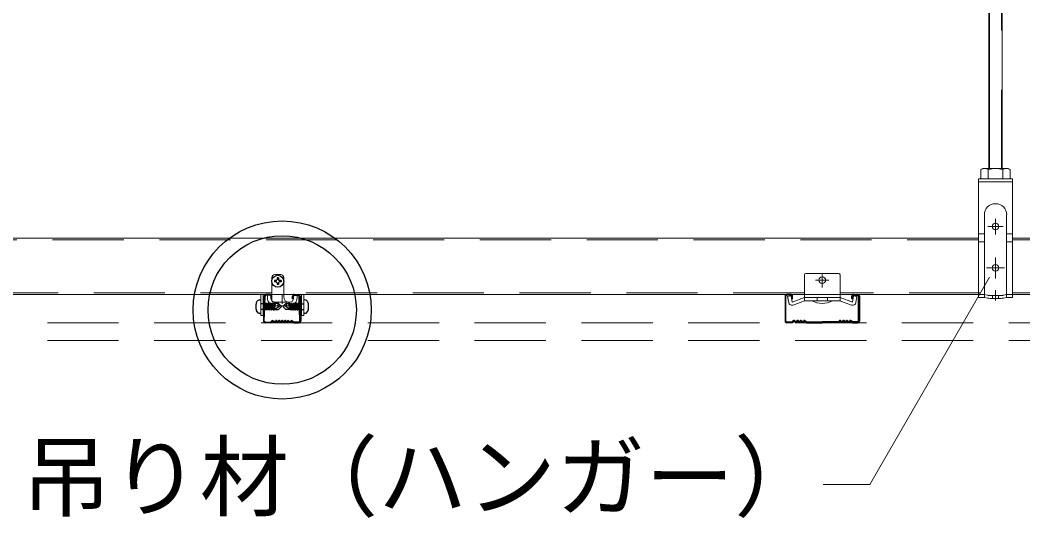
# Model space of a CAD drawing. Units: millimetres on the paper, with parts at other scales. Extents: x -195 to 195, y -140 to 138.
# Drawn here: x -78.68 to -61.79, y 15.75 to 24.14 of the extents above; entities that cross this region are included whole.
import ezdxf
from ezdxf.enums import TextEntityAlignment as Align

# ---------------------------------------------------------------- set-up
doc = ezdxf.new("R2010")
doc.units = ezdxf.units.MM
for name, pattern in [('CHAIN1', [8, 5, -1, 1, -1]), ('CHAIN2', [12, 9, -1, 1, -1]), ('DASHED1', [1.8, 1.2, -0.6]), ('DASHED2', [3, 2, -1]), ('DOUBLE_CHAIN1', [8.8, 5, -1, 0.6, -0.6, 0.6, -1])]:
    doc.linetypes.add(name, pattern=pattern)
for name, color, linetype, lineweight in [('7-0_中心線', 4, 'CHAIN1', 9), ('7-1_吊り材', 7, 'Continuous', 18), ('7-2_野縁受け', 3, 'Continuous', 18), ('7-3_野縁', 2, 'Continuous', 25), ('7-6_文字', 3, 'Continuous', 18), ('7-A_クリップ', 7, 'Continuous', 18), ('7-B_補強金具・金具・その他', 3, 'Continuous', 18), ('7-C_ビス・アンカーボルト・強調図形', 2, 'Continuous', 25), ('7-D_パネル', 4, 'Continuous', 9)]:
    doc.layers.add(name, color=color, linetype=linetype, lineweight=lineweight)
doc.styles.add('ＭＳ ゴシック', font='')
doc.styles.get('ＭＳ ゴシック').set_extended_font_data('MS Gothic')

msp = doc.modelspace()

# ---------------------------------------------------------------- linework, layer by layer
at = {"layer": '7-0_中心線'}
for p, q in [((-62.249, 20.792), (-62.249, 20.529)), ((-62.381, 20.661), (-62.118, 20.661)), ((-62.249, 20.14), (-62.249, 19.787)), ((-65.168, 19.853), (-65.168, 19.632)), ((-65.059, 19.758), (-65.281, 19.758)), ((-62.249, 19.592), (-62.249, 19.418))]:
    msp.add_line(p, q, dxfattribs=at)
at = {"layer": '7-0_中心線', "linetype": 'CHAIN2'}
msp.add_line((-62.403, 19.966), (-62.095, 19.966), dxfattribs=at)
at = {"layer": '7-1_吊り材'}
for p, q in [((-62.362, 31.766), (-62.362, 21.64)), ((-62.137, 31.766), (-62.137, 21.64)), ((-62.462, 21.64), (-62.494, 21.621)), ((-62.462, 21.64), (-62.037, 21.64)), ((-62.037, 21.64), (-62.004, 21.621)), ((-62.537, 21.463), (-62.537, 20.866)), ((-62.537, 21.463), (-62.537, 20.842)), ((-62.537, 21.463), (-61.962, 21.463)), ((-62.537, 21.463), (-62.537, 19.466)), ((-62.494, 21.563), (-62.494, 21.621)), ((-62.494, 21.463), (-62.494, 21.563)), ((-62.372, 21.563), (-62.372, 21.621)), ((-62.372, 21.463), (-62.372, 21.563)), ((-62.127, 21.563), (-62.127, 21.621)), ((-62.127, 21.463), (-62.127, 21.563)), ((-62.004, 21.563), (-62.004, 21.621)), ((-62.004, 21.463), (-62.004, 21.563)), ((-61.962, 21.463), (-61.962, 19.466)), ((-62.537, 21.413), (-61.962, 21.413)), ((-62.437, 20.858), (-62.437, 19.465)), ((-62.062, 20.858), (-62.062, 19.465)), ((-62.537, 20.54), (-62.437, 20.54)), ((-62.062, 20.54), (-61.962, 20.54)), ((-62.537, 20.402), (-62.437, 20.402)), ((-62.062, 20.402), (-61.962, 20.402)), ((-62.537, 19.466), (-62.437, 19.466)), ((-62.386, 19.455), (-62.437, 19.466)), ((-62.162, 19.451), (-62.337, 19.451)), ((-62.113, 19.455), (-62.062, 19.466)), ((-62.062, 19.466), (-61.962, 19.466))]:
    msp.add_line(p, q, dxfattribs=at)
at = {"layer": '7-1_吊り材', "linetype": 'DOUBLE_CHAIN1'}
for p, q in [((-62.348, 21.64), (-62.348, 31.766)), ((-62.151, 31.766), (-62.151, 21.64))]:
    msp.add_line(p, q, dxfattribs=at)
at = {"layer": '7-1_吊り材', "linetype": 'DASHED1'}
for p, q in [((-62.537, 19.516), (-62.437, 19.516)), ((-62.386, 19.505), (-62.437, 19.516)), ((-62.161, 19.5), (-62.337, 19.5)), ((-62.299, 19.5), (-62.299, 19.451)), ((-62.199, 19.5), (-62.199, 19.451)), ((-62.112, 19.505), (-62.061, 19.516)), ((-62.062, 19.516), (-61.962, 19.516))]:
    msp.add_line(p, q, dxfattribs=at)
at = {"layer": '7-1_吊り材'}
for centre in [(-62.249, 20.661), (-62.249, 19.966)]:
    msp.add_circle(centre, 0.0563, dxfattribs=at)
for centre, radius, start, end in [((-62.414, 21.471), 0.17, 96.3429, 118.0413), ((-62.437, 21.518), 0.122, 57.5712, 88.0446), ((-62.249, 21.235), 0.405, 72.412, 107.588), ((-62.061, 21.518), 0.122, 91.9554, 122.4288), ((-62.084, 21.471), 0.17, 61.9587, 83.6571), ((-62.249, 20.858), 0.188, 0, 180), ((-62.337, 19.701), 0.25, 258.6901, 270), ((-62.162, 19.701), 0.25, 270, 281.3099)]:
    msp.add_arc(centre, radius, start, end, dxfattribs=at)
at = {"layer": '7-1_吊り材', "linetype": 'DASHED1'}
for centre, start, end in [((-62.337, 19.75), 258.6741, 270), ((-62.161, 19.75), 270, 281.3913)]:
    msp.add_arc(centre, 0.25, start, end, dxfattribs=at)
at = {"layer": '7-2_野縁受け'}
for p, q in [((-62.537, 20.466), (-84.462, 20.466)), ((-55.735, 20.466), (-61.962, 20.466)), ((-83.343, 19.516), (-74.443, 19.516)), ((-74.243, 19.516), (-65.468, 19.516)), ((-62.537, 19.516), (-64.868, 19.516)), ((-61.962, 19.516), (-56.243, 19.516))]:
    msp.add_line(p, q, dxfattribs=at)
at = {"layer": '7-2_野縁受け', "linetype": 'DASHED1'}
for p, q in [((-62.537, 20.436), (-84.462, 20.436)), ((-55.735, 20.436), (-61.962, 20.436)), ((-74.443, 19.546), (-83.343, 19.546)), ((-74.443, 19.516), (-74.243, 19.516)), ((-65.468, 19.546), (-74.243, 19.546)), ((-65.468, 19.516), (-64.868, 19.516)), ((-62.504, 19.546), (-64.868, 19.546)), ((-56.243, 19.546), (-61.962, 19.546))]:
    msp.add_line(p, q, dxfattribs=at)
at = {"layer": '7-3_野縁'}
for p, q in [((-74.569, 19.491), (-74.581, 19.065)), ((-74.569, 19.066), (-74.556, 19.491)), ((-74.469, 19.516), (-74.544, 19.516)), ((-74.469, 19.503), (-74.544, 19.503)), ((-74.456, 19.441), (-74.456, 19.491)), ((-74.456, 19.441), (-74.444, 19.441)), ((-74.444, 19.441), (-74.444, 19.491)), ((-74.092, 19.441), (-74.092, 19.491)), ((-74.08, 19.441), (-74.092, 19.441)), ((-74.08, 19.441), (-74.08, 19.491)), ((-74.067, 19.516), (-73.992, 19.516)), ((-74.067, 19.503), (-73.992, 19.503)), ((-73.969, 19.066), (-73.98, 19.491)), ((-73.967, 19.491), (-73.956, 19.067)), ((-65.793, 19.493), (-65.793, 19.066)), ((-65.78, 19.068), (-65.78, 19.493)), ((-65.693, 19.518), (-65.768, 19.518)), ((-65.693, 19.505), (-65.768, 19.505)), ((-65.68, 19.443), (-65.68, 19.493)), ((-65.68, 19.443), (-65.668, 19.443)), ((-65.668, 19.443), (-65.668, 19.493)), ((-64.668, 19.443), (-64.668, 19.493)), ((-64.655, 19.443), (-64.668, 19.443)), ((-64.655, 19.443), (-64.655, 19.493)), ((-64.643, 19.518), (-64.568, 19.518)), ((-64.643, 19.505), (-64.568, 19.505)), ((-64.555, 19.067), (-64.555, 19.493)), ((-64.543, 19.493), (-64.543, 19.068)), ((-74.556, 19.053), (-74.466, 19.053)), ((-74.556, 19.053), (-74.466, 19.053)), ((-74.466, 19.041), (-74.556, 19.041)), ((-74.466, 19.041), (-74.556, 19.041)), ((-74.44, 19.074), (-74.458, 19.057)), ((-74.458, 19.057), (-74.44, 19.074)), ((-74.431, 19.066), (-74.449, 19.048)), ((-74.431, 19.066), (-74.449, 19.048)), ((-74.106, 19.066), (-74.088, 19.048)), ((-74.097, 19.074), (-74.079, 19.057)), ((-73.981, 19.053), (-74.071, 19.053)), ((-74.071, 19.041), (-73.981, 19.041)), ((-65.768, 19.055), (-65.678, 19.055)), ((-65.768, 19.055), (-65.678, 19.055)), ((-65.678, 19.042), (-65.768, 19.042)), ((-65.678, 19.042), (-65.768, 19.042)), ((-65.652, 19.076), (-65.669, 19.058)), ((-65.669, 19.058), (-65.652, 19.076)), ((-65.643, 19.067), (-65.66, 19.05)), ((-65.643, 19.067), (-65.66, 19.05)), ((-65.468, 19.067), (-65.45, 19.05)), ((-65.459, 19.076), (-65.441, 19.058)), ((-65.432, 19.055), (-65.168, 19.055)), ((-65.432, 19.042), (-65.168, 19.042)), ((-64.903, 19.055), (-65.168, 19.055)), ((-64.903, 19.042), (-65.168, 19.042)), ((-64.877, 19.076), (-64.894, 19.058)), ((-64.868, 19.067), (-64.885, 19.05)), ((-64.693, 19.067), (-64.675, 19.05)), ((-64.693, 19.067), (-64.675, 19.05)), ((-64.684, 19.076), (-64.666, 19.058)), ((-64.666, 19.058), (-64.684, 19.076)), ((-64.568, 19.055), (-64.657, 19.055)), ((-64.568, 19.055), (-64.657, 19.055)), ((-64.657, 19.042), (-64.568, 19.042)), ((-64.657, 19.042), (-64.568, 19.042))]:
    msp.add_line(p, q, dxfattribs=at)
for centre, radius, start, end in [((-74.544, 19.491), 0.025, 90.003, 180.003), ((-74.544, 19.491), 0.0125, 90.003, 180.003), ((-74.469, 19.491), 0.025, 0.003, 90.003), ((-74.469, 19.491), 0.0125, 0.003, 90.003), ((-74.067, 19.491), 0.025, 89.997, 179.997), ((-74.067, 19.491), 0.0125, 89.997, 179.997), ((-73.992, 19.491), 0.025, 359.997, 89.997), ((-73.992, 19.491), 0.0125, 359.997, 89.997), ((-65.768, 19.493), 0.025, 90.003, 180.003), ((-65.768, 19.493), 0.0125, 90.003, 180.003), ((-65.693, 19.493), 0.025, 0.003, 90.003), ((-65.693, 19.493), 0.0125, 0.003, 90.003), ((-64.643, 19.493), 0.025, 89.997, 179.997), ((-64.643, 19.493), 0.0125, 89.997, 179.997), ((-64.568, 19.493), 0.025, 359.997, 89.997), ((-64.568, 19.493), 0.0125, 359.997, 89.997), ((-74.556, 19.066), 0.025, 177.476, 270), ((-74.556, 19.066), 0.025, 177.476, 270), ((-74.556, 19.066), 0.0125, 177.476, 270), ((-74.556, 19.066), 0.0125, 177.476, 270), ((-74.466, 19.066), 0.0125, 270, 315), ((-74.466, 19.066), 0.0125, 270, 315), ((-74.466, 19.066), 0.025, 270, 315), ((-74.466, 19.066), 0.025, 270, 315), ((-74.431, 19.066), 0.0125, 46.3972, 135), ((-74.4, 19.098), 0.0453, 226.3972, 313.6028), ((-74.4, 19.098), 0.0328, 226.3972, 313.6028), ((-74.369, 19.066), 0.0125, 36.8699, 133.6028), ((-74.344, 19.084), 0.0313, 216.8699, 323.1301), ((-74.344, 19.084), 0.0188, 216.8699, 323.1301), ((-74.318, 19.066), 0.0125, 36.8699, 143.1301), ((-74.294, 19.084), 0.0313, 216.8699, 323.1301), ((-74.294, 19.084), 0.0188, 216.8699, 323.1301), ((-74.269, 19.066), 0.0125, 36.8699, 143.1301), ((-74.244, 19.084), 0.0313, 216.8699, 323.1301), ((-74.244, 19.084), 0.0188, 216.8699, 323.1301), ((-74.219, 19.066), 0.0125, 36.8699, 143.1301), ((-74.194, 19.084), 0.0313, 216.8699, 323.1301), ((-74.194, 19.084), 0.0188, 216.8699, 323.1301), ((-74.169, 19.066), 0.0125, 46.3972, 143.1301), ((-74.137, 19.098), 0.0453, 226.3972, 313.6028), ((-74.137, 19.098), 0.0328, 226.3972, 313.6028), ((-74.106, 19.066), 0.0125, 45, 133.6028), ((-74.071, 19.066), 0.025, 225, 270), ((-74.071, 19.066), 0.0125, 225, 270), ((-73.981, 19.066), 0.0125, 270, 2.524), ((-73.981, 19.066), 0.025, 270, 2.524), ((-73.981, 19.066), 0.0125, 270, 2.524), ((-73.981, 19.066), 0.025, 270, 2.524), ((-65.768, 19.067), 0.025, 177.476, 270), ((-65.768, 19.067), 0.025, 177.476, 270), ((-65.768, 19.067), 0.0125, 177.476, 270), ((-65.768, 19.067), 0.0125, 177.476, 270), ((-65.678, 19.067), 0.0125, 270, 315), ((-65.678, 19.067), 0.0125, 270, 315), ((-65.678, 19.067), 0.025, 270, 315), ((-65.678, 19.067), 0.025, 270, 315), ((-65.643, 19.067), 0.0125, 46.3972, 135), ((-65.612, 19.1), 0.0453, 226.3972, 313.6028), ((-65.612, 19.1), 0.0328, 226.3972, 313.6028), ((-65.58, 19.067), 0.0125, 36.8699, 133.6028), ((-65.555, 19.086), 0.0313, 216.8699, 323.1301), ((-65.555, 19.086), 0.0188, 216.8699, 323.1301), ((-65.53, 19.067), 0.0125, 46.3972, 143.1301), ((-65.53, 19.067), 0.0125, 36.8699, 143.1301), ((-65.499, 19.1), 0.0453, 226.3972, 313.6028), ((-65.499, 19.1), 0.0328, 226.3972, 313.6028), ((-65.468, 19.067), 0.0125, 45, 133.6028), ((-65.432, 19.067), 0.025, 225, 270), ((-65.432, 19.067), 0.0125, 225, 270), ((-64.903, 19.067), 0.0125, 270, 315), ((-64.903, 19.067), 0.025, 270, 315), ((-64.868, 19.067), 0.0125, 46.3972, 135), ((-64.837, 19.1), 0.0453, 226.3972, 313.6028), ((-64.837, 19.1), 0.0328, 226.3972, 313.6028), ((-64.805, 19.067), 0.0125, 36.8699, 143.1301), ((-64.805, 19.067), 0.0125, 36.8699, 133.6028), ((-64.78, 19.086), 0.0313, 216.8699, 323.1301), ((-64.78, 19.086), 0.0188, 216.8699, 323.1301), ((-64.755, 19.067), 0.0125, 46.3972, 143.1301), ((-64.724, 19.1), 0.0453, 226.3972, 313.6028), ((-64.724, 19.1), 0.0328, 226.3972, 313.6028), ((-64.693, 19.067), 0.0125, 45, 133.6028), ((-64.657, 19.067), 0.025, 225, 270), ((-64.657, 19.067), 0.025, 225, 270), ((-64.657, 19.067), 0.0125, 225, 270), ((-64.657, 19.067), 0.0125, 225, 270), ((-64.568, 19.067), 0.0125, 270, 2.524), ((-64.568, 19.067), 0.025, 270, 2.524), ((-64.568, 19.067), 0.0125, 270, 2.524), ((-64.568, 19.067), 0.025, 270, 2.524)]:
    msp.add_arc(centre, radius, start, end, dxfattribs=at)
at = {"layer": '7-6_文字', "color": 7}
for p, q in [((-62.352, 19.809), (-64.368, 16.317)), ((-64.368, 16.317), (-65.155, 16.317))]:
    msp.add_line(p, q, dxfattribs=at)
at = {"layer": '7-A_クリップ'}
for p, q in [((-74.443, 19.412), (-74.443, 19.803)), ((-74.293, 19.853), (-74.393, 19.853)), ((-74.243, 19.478), (-74.243, 19.803)), ((-65.468, 19.846), (-65.468, 19.408)), ((-64.893, 19.871), (-65.443, 19.871)), ((-64.868, 19.846), (-64.868, 19.408)), ((-74.518, 19.503), (-74.46, 19.503)), ((-74.518, 19.503), (-74.518, 19.46)), ((-74.46, 19.503), (-74.46, 19.46)), ((-74.268, 19.509), (-74.268, 19.359)), ((-74.075, 19.503), (-74.018, 19.503)), ((-74.075, 19.503), (-74.075, 19.46)), ((-74.018, 19.503), (-74.018, 19.46)), ((-65.695, 19.493), (-65.752, 19.483)), ((-65.736, 19.397), (-65.752, 19.483)), ((-65.734, 19.382), (-65.752, 19.483)), ((-65.677, 19.39), (-65.695, 19.493)), ((-64.641, 19.493), (-64.584, 19.483)), ((-64.602, 19.382), (-64.584, 19.483)), ((-74.15, 19.328), (-74.385, 19.328)), ((-74.15, 19.385), (-74.15, 19.385)), ((-65.657, 19.338), (-65.465, 19.408)), ((-65.448, 19.408), (-65.468, 19.408)), ((-65.168, 19.408), (-65.448, 19.408)), ((-65.168, 19.408), (-64.887, 19.408)), ((-65.168, 19.408), (-64.887, 19.408)), ((-65.168, 19.408), (-64.868, 19.408)), ((-64.678, 19.338), (-64.87, 19.408))]:
    msp.add_line(p, q, dxfattribs=at)
at = {"layer": '7-A_クリップ', "color": 3}
msp.add_line((-65.695, 19.493), (-65.752, 19.483), dxfattribs=at)
at = {"layer": '7-A_クリップ', "linetype": 'DASHED1'}
for p, q in [((-65.468, 19.466), (-65.168, 19.466)), ((-65.255, 19.466), (-65.255, 19.408)), ((-64.868, 19.466), (-65.168, 19.466)), ((-65.08, 19.466), (-65.08, 19.408)), ((-74.388, 19.386), (-74.386, 19.385)), ((-74.15, 19.385), (-74.386, 19.385))]:
    msp.add_line(p, q, dxfattribs=at)
at = {"layer": '7-A_クリップ', "color": 4, "lineweight": 9}
for p, q in [((-64.654, 19.415), (-64.646, 19.465)), ((-64.904, 19.408), (-64.946, 19.408)), ((-64.839, 19.397), (-64.8, 19.383)), ((-64.683, 19.399), (-64.731, 19.416))]:
    msp.add_line(p, q, dxfattribs=at)
at = {"layer": '7-A_クリップ'}
for points in [[(-65.468, 19.466), (-65.677, 19.39), (-65.695, 19.493)], [(-64.868, 19.466), (-64.659, 19.39), (-64.641, 19.493)]]:
    msp.add_lwpolyline(points, dxfattribs=at)
msp.add_circle((-65.168, 19.758), 0.0563, dxfattribs=at)
for centre, radius, start, end in [((-74.393, 19.803), 0.05, 90.0024, 180.0025), ((-74.293, 19.803), 0.05, 0.0024, 90.0024), ((-65.443, 19.846), 0.025, 90, 180), ((-64.893, 19.846), 0.025, 0, 90), ((-74.385, 19.46), 0.133, 180.001, 270.0025), ((-74.385, 19.46), 0.075, 180.001, 219.9576), ((-74.15, 19.478), 0.0925, 180.0025, 270.0025), ((-74.15, 19.46), 0.133, 270.0025, 0.001), ((-74.15, 19.46), 0.075, 270.0025, 0.001), ((-65.677, 19.392), 0.0575, 190, 290), ((-65.168, 19.758), 0.391, 243.4349, 296.565), ((-64.658, 19.392), 0.0575, 250, 350)]:
    msp.add_arc(centre, radius, start, end, dxfattribs=at)
at = {"layer": '7-A_クリップ', "linetype": 'DASHED1'}
msp.add_arc((-74.385, 19.46), 0.075, 219.9576, 268.2527, dxfattribs=at)
at = {"layer": '7-B_補強金具・金具・その他'}
for p, q in [((-74.63, 19.516), (-74.63, 19.163)), ((-74.59, 19.516), (-74.59, 19.163)), ((-73.945, 19.516), (-73.945, 19.163)), ((-73.905, 19.516), (-73.905, 19.163)), ((-74.59, 19.163), (-74.63, 19.163)), ((-73.905, 19.163), (-73.945, 19.163))]:
    msp.add_line(p, q, dxfattribs=at)
at = {"layer": '7-C_ビス・アンカーボルト・強調図形'}
for p, q in [((-74.355, 19.798), (-74.355, 19.765)), ((-74.33, 19.798), (-74.355, 19.798)), ((-74.33, 19.798), (-74.33, 19.765)), ((-74.4, 19.753), (-74.4, 19.728)), ((-74.368, 19.753), (-74.4, 19.753)), ((-74.368, 19.728), (-74.4, 19.728)), ((-74.355, 19.715), (-74.355, 19.683)), ((-74.33, 19.683), (-74.355, 19.683)), ((-74.33, 19.715), (-74.33, 19.683)), ((-74.285, 19.753), (-74.318, 19.753)), ((-74.285, 19.728), (-74.318, 19.728)), ((-74.285, 19.753), (-74.285, 19.728)), ((-74.643, 19.425), (-74.63, 19.425)), ((-74.557, 19.359), (-74.577, 19.359)), ((-74.557, 19.265), (-74.577, 19.265)), ((-74.571, 19.265), (-74.557, 19.336)), ((-74.564, 19.25), (-74.571, 19.265)), ((-74.564, 19.25), (-74.557, 19.288)), ((-74.556, 19.288), (-74.539, 19.375)), ((-74.556, 19.26), (-74.551, 19.266)), ((-74.533, 19.266), (-74.556, 19.266)), ((-74.552, 19.36), (-74.539, 19.375)), ((-74.551, 19.266), (-74.533, 19.36)), ((-74.533, 19.36), (-74.539, 19.375)), ((-74.514, 19.36), (-74.533, 19.36)), ((-74.533, 19.266), (-74.514, 19.36)), ((-74.526, 19.25), (-74.533, 19.266)), ((-74.526, 19.25), (-74.501, 19.375)), ((-74.526, 19.25), (-74.513, 19.266)), ((-74.514, 19.36), (-74.501, 19.375)), ((-74.513, 19.266), (-74.495, 19.36)), ((-74.495, 19.266), (-74.513, 19.266)), ((-74.495, 19.36), (-74.501, 19.375)), ((-74.476, 19.36), (-74.495, 19.36)), ((-74.495, 19.266), (-74.476, 19.36)), ((-74.488, 19.25), (-74.495, 19.266)), ((-74.488, 19.25), (-74.463, 19.375)), ((-74.488, 19.25), (-74.476, 19.266)), ((-74.476, 19.36), (-74.463, 19.375)), ((-74.476, 19.266), (-74.457, 19.36)), ((-74.457, 19.266), (-74.476, 19.266)), ((-74.457, 19.36), (-74.463, 19.375)), ((-74.438, 19.36), (-74.457, 19.36)), ((-74.457, 19.266), (-74.438, 19.36)), ((-74.45, 19.25), (-74.457, 19.266)), ((-74.45, 19.25), (-74.425, 19.375)), ((-74.45, 19.25), (-74.438, 19.266)), ((-74.438, 19.36), (-74.425, 19.375)), ((-74.438, 19.266), (-74.419, 19.36)), ((-74.419, 19.266), (-74.438, 19.266)), ((-74.419, 19.36), (-74.425, 19.375)), ((-74.4, 19.36), (-74.419, 19.36)), ((-74.419, 19.266), (-74.4, 19.36)), ((-74.413, 19.25), (-74.419, 19.266)), ((-74.413, 19.25), (-74.388, 19.375)), ((-74.413, 19.25), (-74.4, 19.266)), ((-74.4, 19.36), (-74.388, 19.375)), ((-74.4, 19.266), (-74.381, 19.36)), ((-74.4, 19.266), (-74.302, 19.333)), ((-74.381, 19.36), (-74.388, 19.375)), ((-74.331, 19.363), (-74.382, 19.363)), ((-74.281, 19.313), (-74.331, 19.363)), ((-74.331, 19.263), (-74.281, 19.313)), ((-74.255, 19.313), (-74.205, 19.363)), ((-74.205, 19.263), (-74.255, 19.313)), ((-74.136, 19.266), (-74.234, 19.333)), ((-74.205, 19.363), (-74.154, 19.363)), ((-74.155, 19.36), (-74.148, 19.375)), ((-74.136, 19.266), (-74.155, 19.36)), ((-74.136, 19.36), (-74.148, 19.375)), ((-74.123, 19.25), (-74.148, 19.375)), ((-74.136, 19.36), (-74.117, 19.36)), ((-74.117, 19.266), (-74.136, 19.36)), ((-74.123, 19.25), (-74.136, 19.266)), ((-74.123, 19.25), (-74.117, 19.266)), ((-74.117, 19.36), (-74.111, 19.375)), ((-74.098, 19.266), (-74.117, 19.36)), ((-74.117, 19.266), (-74.098, 19.266)), ((-74.098, 19.36), (-74.111, 19.375)), ((-74.086, 19.25), (-74.111, 19.375)), ((-74.098, 19.36), (-74.079, 19.36)), ((-74.079, 19.266), (-74.098, 19.36)), ((-74.086, 19.25), (-74.098, 19.266)), ((-74.086, 19.25), (-74.079, 19.266)), ((-74.079, 19.36), (-74.073, 19.375)), ((-74.06, 19.266), (-74.079, 19.36)), ((-74.079, 19.266), (-74.06, 19.266)), ((-74.06, 19.36), (-74.073, 19.375)), ((-74.048, 19.25), (-74.073, 19.375)), ((-74.06, 19.36), (-74.041, 19.36)), ((-74.041, 19.266), (-74.06, 19.36)), ((-74.048, 19.25), (-74.06, 19.266)), ((-74.048, 19.25), (-74.041, 19.266)), ((-74.041, 19.36), (-74.035, 19.375)), ((-74.023, 19.266), (-74.041, 19.36)), ((-74.041, 19.266), (-74.023, 19.266)), ((-74.022, 19.36), (-74.035, 19.375)), ((-74.01, 19.25), (-74.035, 19.375)), ((-74.01, 19.25), (-74.023, 19.266)), ((-74.022, 19.36), (-74.003, 19.36)), ((-74.003, 19.266), (-74.022, 19.36)), ((-74.01, 19.25), (-74.003, 19.266)), ((-74.003, 19.36), (-73.997, 19.375)), ((-73.985, 19.266), (-74.003, 19.36)), ((-74.003, 19.266), (-73.98, 19.266)), ((-73.984, 19.36), (-73.997, 19.375)), ((-73.98, 19.288), (-73.997, 19.375)), ((-73.98, 19.26), (-73.985, 19.266)), ((-73.979, 19.359), (-73.959, 19.359)), ((-73.965, 19.265), (-73.979, 19.336)), ((-73.972, 19.25), (-73.979, 19.288)), ((-73.979, 19.265), (-73.959, 19.265)), ((-73.972, 19.25), (-73.965, 19.265)), ((-73.893, 19.425), (-73.906, 19.425)), ((-74.643, 19.2), (-74.63, 19.2)), ((-74.564, 19.25), (-74.557, 19.259)), ((-74.402, 19.263), (-74.331, 19.263)), ((-74.134, 19.263), (-74.205, 19.263)), ((-73.972, 19.25), (-73.979, 19.259)), ((-73.893, 19.2), (-73.906, 19.2))]:
    msp.add_line(p, q, dxfattribs=at)
at = {"layer": '7-C_ビス・アンカーボルト・強調図形', "linetype": 'DASHED2'}
for p, q in [((-74.63, 19.359), (-74.631, 19.359)), ((-74.577, 19.359), (-74.631, 19.359)), ((-74.577, 19.265), (-74.631, 19.265)), ((-74.63, 19.266), (-74.63, 19.266)), ((-73.959, 19.359), (-73.905, 19.359)), ((-73.959, 19.265), (-73.905, 19.265)), ((-73.906, 19.359), (-73.905, 19.359)), ((-73.906, 19.266), (-73.906, 19.266))]:
    msp.add_line(p, q, dxfattribs=at)
at = {"layer": '7-C_ビス・アンカーボルト・強調図形'}
for points in [[(-74.557, 19.336), (-74.552, 19.359), (-74.557, 19.359)], [(-73.98, 19.336), (-73.984, 19.359), (-73.98, 19.359)]]:
    msp.add_lwpolyline(points, dxfattribs=at)
for centre, radius in [((-74.268, 19.256), 1.5), ((-74.268, 19.256), 1.25), ((-74.343, 19.74), 0.1)]:
    msp.add_circle(centre, radius, dxfattribs=at)
for centre, radius, start, end in [((-74.368, 19.765), 0.0125, 270, 0), ((-74.368, 19.715), 0.0125, 0, 90), ((-74.318, 19.765), 0.0125, 180, 270), ((-74.318, 19.715), 0.0125, 90, 180), ((-74.447, 19.313), 0.266, 166.104, 180), ((-74.447, 19.313), 0.266, 180, 193.8961), ((-74.643, 19.361), 0.0641, 90, 166.104), ((-74.302, 19.333), 0.0415, 135, 214.5524), ((-74.234, 19.333), 0.0415, 325.4476, 45), ((-73.893, 19.361), 0.0641, 13.896, 90), ((-74.089, 19.313), 0.266, 360, 13.896), ((-74.089, 19.313), 0.266, 346.1039, 0), ((-74.643, 19.264), 0.0641, 193.8961, 270), ((-73.893, 19.264), 0.0641, 270, 346.1039)]:
    msp.add_arc(centre, radius, start, end, dxfattribs=at)
at = {"layer": '7-D_パネル', "linetype": 'DASHED1'}
for p, q in [((-114.225, 19.041), (-55.735, 19.041)), ((-114.225, 18.741), (-55.735, 18.741))]:
    msp.add_line(p, q, dxfattribs=at)

# ---------------------------------------------------------------- texts
at = {"layer": '7-6_文字', "color": 7, "style": 'ＭＳ ゴシック'}
msp.add_text('吊り材（ハンガー）', height=1.1, dxfattribs=at).set_placement((-78.655, 15.567), align=Align.BOTTOM_LEFT)

doc.saveas('drawing.dxf')
